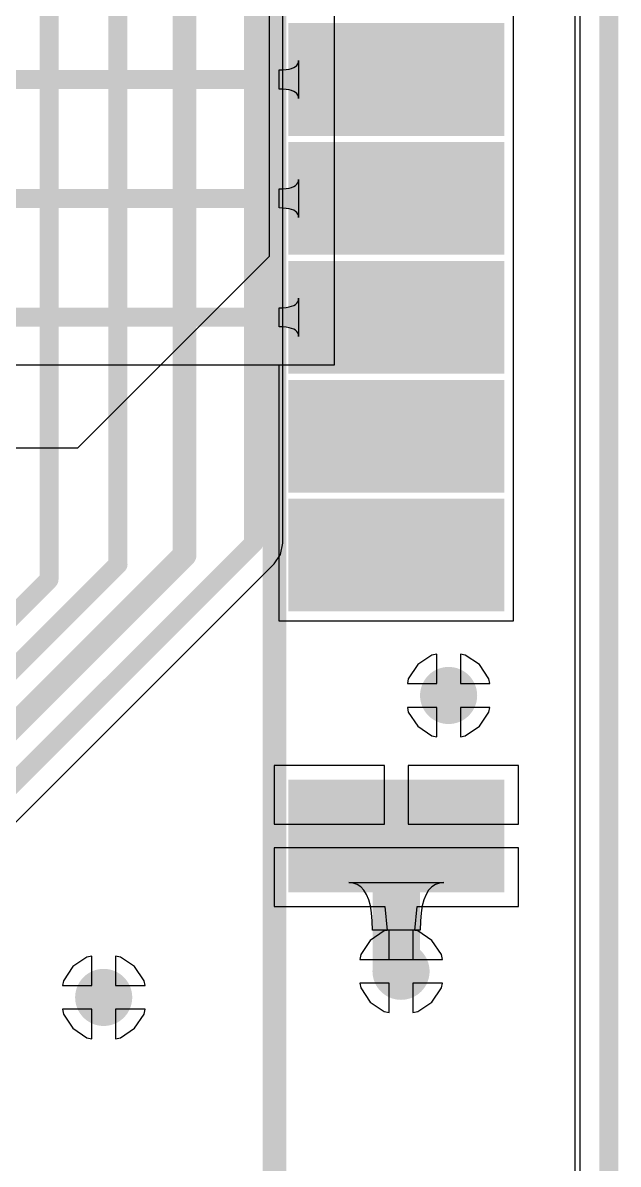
# Model space of a CAD drawing. Header units: millimetres. Extents: x -48 to 118, y -9 to 132.
# Drawn here: x 111.58 to 117.94, y 52.17 to 64.36 of the extents above; entities that cross this region are included whole.
import ezdxf

# ---------------------------------------------------------------- set-up
doc = ezdxf.new("R2010")
doc.units = ezdxf.units.MM
for name, color, linetype in [('BottomLayer', 5, 'Continuous'), ('BottomSolder', 6, 'Continuous'), ('KeepOutLayer', 6, 'Continuous'), ('MultiLayer', 9, 'Continuous'), ('TopLayer', 1, 'Continuous'), ('TopOverlay', 2, 'Continuous'), ('TopPaste', 8, 'Continuous'), ('TopSolder', 216, 'Continuous'), ('ViaHoleLayer', 16, 'Continuous')]:
    doc.layers.add(name, color=color, linetype=linetype)

# ---------------------------------------------------------------- blocks, each defined once
blk = doc.blocks.new('A33_CORE2_52')
at = {"layer": 'TopLayer'}
for points in [[(58.95, -19.55), (61.05, -19.55), (58.95, -18.55), (61.05, -18.55)], [(58.95, -20.82), (61.05, -20.82), (58.95, -19.82), (61.05, -19.82)], [(58.95, -22.09), (61.05, -22.09), (58.95, -21.09), (61.05, -21.09)], [(58.95, -23.36), (61.05, -23.36), (58.95, -22.36), (61.05, -22.36)], [(58.95, -24.63), (61.05, -24.63), (58.95, -23.63), (61.05, -23.63)], [(58.95, -27.63), (61.05, -27.63), (58.95, -26.63), (61.05, -26.63)]]:
    blk.add_solid(points, dxfattribs=at)
at = {"layer": 'TopOverlay', "const_width": 0.254}
blk.add_lwpolyline([(58.7, -30.765), (58.7, 6.635)], dxfattribs=at)
at = {"layer": 'TopPaste'}
for points in [[(58.95, -19.55), (61.05, -19.55), (58.95, -18.55), (61.05, -18.55)], [(58.95, -20.82), (61.05, -20.82), (58.95, -19.82), (61.05, -19.82)], [(58.95, -22.09), (61.05, -22.09), (58.95, -21.09), (61.05, -21.09)], [(58.95, -23.36), (61.05, -23.36), (58.95, -22.36), (61.05, -22.36)], [(58.95, -24.63), (61.05, -24.63), (58.95, -23.63), (61.05, -23.63)], [(58.95, -27.63), (61.05, -27.63), (58.95, -26.63), (61.05, -26.63)]]:
    blk.add_solid(points, dxfattribs=at)
at = {"layer": 'TopSolder'}
for points in [[(58.848, -19.652), (61.152, -19.652), (58.848, -18.448), (61.152, -18.448)], [(58.848, -20.922), (61.152, -20.922), (58.848, -19.718), (61.152, -19.718)], [(58.848, -22.192), (61.152, -22.192), (58.848, -20.988), (61.152, -20.988)], [(58.848, -23.462), (61.152, -23.462), (58.848, -22.258), (61.152, -22.258)], [(58.848, -24.732), (61.152, -24.732), (58.848, -23.528), (61.152, -23.528)], [(58.848, -27.732), (61.152, -27.732), (58.848, -26.528), (61.152, -26.528)]]:
    blk.add_solid(points, dxfattribs=at)

msp = doc.modelspace()

# ---------------------------------------------------------------- linework, layer by layer
at = {"layer": 'BottomLayer'}
for p, q in [((117.53, 82.42), (117.53, 48.299)), ((117.475, 82.355), (117.475, 48.397)), ((114.212, 71.081), (114.212, 61.863)), ((114.357, 58.801), (114.357, 68.568)), ((114.357, 58.801), (114.357, 68.568)), ((114.212, 61.863), (112.166, 59.817)), ((112.166, 59.817), (104.927, 59.817)), ((114.333, 58.682), (114.357, 58.801)), ((114.333, 58.682), (114.357, 58.801)), ((114.266, 58.581), (114.333, 58.682)), ((114.266, 58.581), (114.333, 58.682)), ((105.833, 50.148), (114.266, 58.581)), ((105.833, 50.148), (114.266, 58.581)), ((115.95, 57.606), (115.799, 57.505)), ((115.95, 57.606), (115.799, 57.505)), ((116.002, 57.616), (115.95, 57.606)), ((116.002, 57.616), (115.95, 57.606)), ((116.002, 57.302), (116.002, 57.616)), ((116.002, 57.302), (116.002, 57.616)), ((116.307, 57.606), (116.256, 57.616)), ((116.256, 57.616), (116.256, 57.302)), ((116.307, 57.606), (116.256, 57.616)), ((116.256, 57.616), (116.256, 57.302)), ((116.458, 57.505), (116.307, 57.606)), ((116.458, 57.505), (116.307, 57.606)), ((115.799, 57.505), (115.698, 57.354)), ((115.799, 57.505), (115.698, 57.354)), ((116.559, 57.354), (116.458, 57.505)), ((116.559, 57.354), (116.458, 57.505)), ((115.698, 57.354), (115.688, 57.302)), ((115.698, 57.354), (115.688, 57.302)), ((115.688, 57.302), (116.002, 57.302)), ((115.688, 57.302), (116.002, 57.302)), ((116.256, 57.302), (116.57, 57.302)), ((116.256, 57.302), (116.57, 57.302)), ((116.57, 57.302), (116.559, 57.354)), ((116.57, 57.302), (116.559, 57.354)), ((116.002, 57.048), (115.688, 57.048)), ((115.688, 57.048), (115.698, 56.997)), ((116.002, 57.048), (115.688, 57.048)), ((115.688, 57.048), (115.698, 56.997)), ((115.698, 56.997), (115.799, 56.846)), ((115.698, 56.997), (115.799, 56.846)), ((116.002, 56.735), (116.002, 57.048)), ((116.002, 56.735), (116.002, 57.048)), ((116.57, 57.048), (116.256, 57.048)), ((116.256, 57.048), (116.256, 56.735)), ((116.57, 57.048), (116.256, 57.048)), ((116.256, 57.048), (116.256, 56.735)), ((116.458, 56.846), (116.559, 56.997)), ((116.458, 56.846), (116.559, 56.997)), ((116.559, 56.997), (116.57, 57.048)), ((116.559, 56.997), (116.57, 57.048)), ((115.799, 56.846), (115.95, 56.745)), ((115.799, 56.846), (115.95, 56.745)), ((116.307, 56.745), (116.458, 56.846)), ((116.307, 56.745), (116.458, 56.846)), ((115.95, 56.745), (116.002, 56.735)), ((115.95, 56.745), (116.002, 56.735)), ((116.256, 56.735), (116.307, 56.745)), ((116.256, 56.735), (116.307, 56.745)), ((115.442, 54.66), (115.291, 54.559)), ((115.442, 54.66), (115.291, 54.559)), ((115.494, 54.67), (115.442, 54.66)), ((115.494, 54.67), (115.442, 54.66)), ((115.494, 54.356), (115.494, 54.67)), ((115.494, 54.356), (115.494, 54.67)), ((115.799, 54.66), (115.748, 54.67)), ((115.748, 54.67), (115.748, 54.356)), ((115.799, 54.66), (115.748, 54.67)), ((115.748, 54.67), (115.748, 54.356)), ((115.95, 54.559), (115.799, 54.66)), ((115.95, 54.559), (115.799, 54.66)), ((115.291, 54.559), (115.19, 54.407)), ((115.291, 54.559), (115.19, 54.407)), ((116.051, 54.407), (115.95, 54.559)), ((116.051, 54.407), (115.95, 54.559)), ((112.267, 54.38), (112.116, 54.279)), ((112.267, 54.38), (112.116, 54.279)), ((112.319, 54.39), (112.267, 54.38)), ((112.319, 54.39), (112.267, 54.38)), ((112.319, 54.077), (112.319, 54.39)), ((112.319, 54.077), (112.319, 54.39)), ((112.624, 54.38), (112.573, 54.39)), ((112.573, 54.39), (112.573, 54.077)), ((112.624, 54.38), (112.573, 54.39)), ((112.573, 54.39), (112.573, 54.077)), ((112.775, 54.279), (112.624, 54.38)), ((112.775, 54.279), (112.624, 54.38)), ((115.19, 54.407), (115.18, 54.356)), ((115.19, 54.407), (115.18, 54.356)), ((116.062, 54.356), (116.051, 54.407)), ((116.062, 54.356), (116.051, 54.407)), ((112.116, 54.279), (112.015, 54.128)), ((112.116, 54.279), (112.015, 54.128)), ((112.876, 54.128), (112.775, 54.279)), ((112.876, 54.128), (112.775, 54.279)), ((115.18, 54.356), (115.494, 54.356)), ((115.18, 54.356), (115.494, 54.356)), ((115.748, 54.356), (116.062, 54.356)), ((115.748, 54.356), (116.062, 54.356)), ((112.015, 54.128), (112.005, 54.077)), ((112.015, 54.128), (112.005, 54.077)), ((112.887, 54.077), (112.876, 54.128)), ((112.887, 54.077), (112.876, 54.128)), ((112.005, 54.077), (112.319, 54.077)), ((112.005, 54.077), (112.319, 54.077)), ((112.573, 54.077), (112.887, 54.077)), ((112.573, 54.077), (112.887, 54.077)), ((115.494, 54.102), (115.18, 54.102)), ((115.18, 54.102), (115.19, 54.051)), ((115.494, 54.102), (115.18, 54.102)), ((115.18, 54.102), (115.19, 54.051)), ((115.19, 54.051), (115.291, 53.899)), ((115.19, 54.051), (115.291, 53.899)), ((115.494, 53.788), (115.494, 54.102)), ((115.494, 53.788), (115.494, 54.102)), ((116.062, 54.102), (115.748, 54.102)), ((115.748, 54.102), (115.748, 53.788)), ((116.062, 54.102), (115.748, 54.102)), ((115.748, 54.102), (115.748, 53.788)), ((115.95, 53.899), (116.051, 54.051)), ((115.95, 53.899), (116.051, 54.051)), ((116.051, 54.051), (116.062, 54.102)), ((116.051, 54.051), (116.062, 54.102)), ((115.291, 53.899), (115.442, 53.798)), ((115.291, 53.899), (115.442, 53.798)), ((115.799, 53.798), (115.95, 53.899)), ((115.799, 53.798), (115.95, 53.899)), ((112.319, 53.823), (112.005, 53.823)), ((112.005, 53.823), (112.015, 53.771)), ((112.319, 53.823), (112.005, 53.823)), ((112.005, 53.823), (112.015, 53.771)), ((112.015, 53.771), (112.116, 53.62)), ((112.015, 53.771), (112.116, 53.62)), ((112.319, 53.509), (112.319, 53.823)), ((112.319, 53.509), (112.319, 53.823)), ((112.887, 53.823), (112.573, 53.823)), ((112.573, 53.823), (112.573, 53.509)), ((112.887, 53.823), (112.573, 53.823)), ((112.573, 53.823), (112.573, 53.509)), ((112.775, 53.62), (112.876, 53.771)), ((112.775, 53.62), (112.876, 53.771)), ((112.876, 53.771), (112.887, 53.823)), ((112.876, 53.771), (112.887, 53.823)), ((115.442, 53.798), (115.494, 53.788)), ((115.442, 53.798), (115.494, 53.788)), ((115.748, 53.788), (115.799, 53.798)), ((115.748, 53.788), (115.799, 53.798)), ((112.116, 53.62), (112.267, 53.519)), ((112.116, 53.62), (112.267, 53.519)), ((112.267, 53.519), (112.319, 53.509)), ((112.267, 53.519), (112.319, 53.509)), ((112.573, 53.509), (112.624, 53.519)), ((112.573, 53.509), (112.624, 53.519)), ((112.624, 53.519), (112.775, 53.62)), ((112.624, 53.519), (112.775, 53.62))]:
    msp.add_line(p, q, dxfattribs=at)
for points, const_width in [([(114.046, 58.801), (114.046, 68.834)], 0.203), ([(112.598, 58.575), (112.598, 68.656)], 0.203), ([(113.309, 58.675), (113.309, 67.564)], 0.254), ([(111.862, 58.413), (111.862, 66.294)], 0.203), ([(105.613, 50.368), (114.046, 58.801)], 0.203), ([(105.663, 51.029), (113.309, 58.675)], 0.254), ([(105.484, 51.46), (112.598, 58.575)], 0.203), ([(105.316, 51.867), (111.862, 58.413)], 0.203)]:
    msp.add_lwpolyline(points, dxfattribs=dict(at, const_width=const_width))
for points, const_width in [([(113.995, 58.801, 1), (114.097, 58.801, 1)], 0.102), ([(113.995, 58.801, 1), (114.097, 58.801, 1)], 0.102), ([(113.246, 58.675, 1), (113.373, 58.675, 1)], 0.127), ([(113.246, 58.675, 1), (113.373, 58.675, 1)], 0.127), ([(112.547, 58.575, 1), (112.649, 58.575, 1)], 0.102), ([(112.547, 58.575, 1), (112.649, 58.575, 1)], 0.102), ([(111.811, 58.413, 1), (111.912, 58.413, 1)], 0.102), ([(111.811, 58.413, 1), (111.912, 58.413, 1)], 0.102), ([(116.027, 57.175, 1), (116.23, 57.175, 1)], 0.203), ([(115.519, 54.229, 1), (115.722, 54.229, 1)], 0.203), ([(112.344, 53.95, 1), (112.547, 53.95, 1)], 0.203)]:
    msp.add_lwpolyline(points, format="xyb", close=True, dxfattribs=dict(at, const_width=const_width))
at = {"layer": 'BottomSolder', "const_width": 0.305}
for points in [[(115.976, 57.175, 1), (116.281, 57.175, 1)], [(115.468, 54.229, 1), (115.773, 54.229, 1)], [(112.293, 53.95, 1), (112.598, 53.95, 1)]]:
    msp.add_lwpolyline(points, format="xyb", close=True, dxfattribs=at)
at = {"layer": 'KeepOutLayer', "const_width": 0.2}
msp.add_lwpolyline([(117.839, 45.085), (117.839, 98.806)], dxfattribs=at)
at = {"layer": 'MultiLayer', "const_width": 0.203}
for points in [[(116.027, 57.175, 1), (116.23, 57.175, 1)], [(115.519, 54.229, 1), (115.722, 54.229, 1)], [(112.344, 53.95, 1), (112.547, 53.95, 1)]]:
    msp.add_lwpolyline(points, format="xyb", close=True, dxfattribs=at)
at = {"layer": 'TopLayer'}
for p, q in [((117.53, 82.42), (117.53, 48.299)), ((114.91, 60.706), (114.91, 65.634)), ((116.823, 64.321), (116.823, 65.591)), ((116.823, 63.051), (116.823, 64.321)), ((114.452, 63.872), (114.475, 63.881)), ((114.475, 63.881), (114.493, 63.892)), ((114.493, 63.892), (114.508, 63.905)), ((114.508, 63.905), (114.518, 63.921)), ((114.518, 63.921), (114.524, 63.938)), ((114.524, 63.938), (114.526, 63.957)), ((114.526, 63.957), (114.526, 63.551)), ((114.32, 63.856), (114.359, 63.857)), ((114.32, 63.652), (114.32, 63.856)), ((114.359, 63.857), (114.394, 63.86)), ((114.394, 63.86), (114.425, 63.865)), ((114.425, 63.865), (114.452, 63.872)), ((114.359, 63.651), (114.32, 63.652)), ((114.394, 63.648), (114.359, 63.651)), ((114.425, 63.643), (114.394, 63.648)), ((114.452, 63.636), (114.425, 63.643)), ((114.475, 63.627), (114.452, 63.636)), ((114.493, 63.616), (114.475, 63.627)), ((114.508, 63.603), (114.493, 63.616)), ((114.518, 63.587), (114.508, 63.603)), ((114.524, 63.57), (114.518, 63.587)), ((114.526, 63.551), (114.524, 63.57)), ((116.823, 61.781), (116.823, 63.051)), ((114.518, 62.651), (114.524, 62.668)), ((114.524, 62.668), (114.526, 62.687)), ((114.526, 62.687), (114.526, 62.281)), ((114.32, 62.586), (114.359, 62.587)), ((114.32, 62.382), (114.32, 62.586)), ((114.359, 62.587), (114.394, 62.59)), ((114.394, 62.59), (114.425, 62.595)), ((114.425, 62.595), (114.452, 62.602)), ((114.452, 62.602), (114.475, 62.611)), ((114.475, 62.611), (114.493, 62.622)), ((114.493, 62.622), (114.508, 62.635)), ((114.508, 62.635), (114.518, 62.651)), ((114.359, 62.381), (114.32, 62.382)), ((114.394, 62.378), (114.359, 62.381)), ((114.425, 62.373), (114.394, 62.378)), ((114.452, 62.366), (114.425, 62.373)), ((114.475, 62.357), (114.452, 62.366)), ((114.493, 62.346), (114.475, 62.357)), ((114.508, 62.333), (114.493, 62.346)), ((114.518, 62.317), (114.508, 62.333)), ((114.524, 62.3), (114.518, 62.317)), ((114.526, 62.281), (114.524, 62.3)), ((116.823, 60.511), (116.823, 61.781)), ((114.359, 61.317), (114.394, 61.32)), ((114.394, 61.32), (114.425, 61.325)), ((114.425, 61.325), (114.452, 61.332)), ((114.452, 61.332), (114.475, 61.341)), ((114.475, 61.341), (114.493, 61.352)), ((114.493, 61.352), (114.508, 61.365)), ((114.508, 61.365), (114.518, 61.381)), ((114.518, 61.381), (114.524, 61.398)), ((114.524, 61.398), (114.526, 61.417)), ((114.526, 61.417), (114.526, 61.011)), ((114.32, 61.316), (114.359, 61.317)), ((114.32, 61.112), (114.32, 61.316)), ((114.359, 61.111), (114.32, 61.112)), ((114.394, 61.108), (114.359, 61.111)), ((114.425, 61.103), (114.394, 61.108)), ((114.452, 61.096), (114.425, 61.103)), ((114.475, 61.087), (114.452, 61.096)), ((114.493, 61.076), (114.475, 61.087)), ((114.508, 61.063), (114.493, 61.076)), ((114.518, 61.047), (114.508, 61.063)), ((114.524, 61.03), (114.518, 61.047)), ((114.526, 61.011), (114.524, 61.03)), ((107.315, 60.706), (114.91, 60.706)), ((107.315, 60.706), (114.317, 60.706)), ((114.317, 60.706), (114.317, 59.241)), ((116.823, 59.241), (116.823, 60.511)), ((114.317, 59.241), (114.317, 57.971)), ((116.823, 57.971), (116.823, 59.241)), ((114.317, 57.971), (116.823, 57.971)), ((115.95, 57.606), (115.799, 57.505)), ((116.002, 57.616), (115.95, 57.606)), ((116.002, 57.302), (116.002, 57.616)), ((116.307, 57.606), (116.256, 57.616)), ((116.256, 57.616), (116.256, 57.302)), ((116.458, 57.505), (116.307, 57.606)), ((115.799, 57.505), (115.698, 57.354)), ((116.559, 57.354), (116.458, 57.505)), ((115.698, 57.354), (115.688, 57.302)), ((115.688, 57.302), (116.002, 57.302)), ((116.256, 57.302), (116.57, 57.302)), ((116.57, 57.302), (116.559, 57.354)), ((116.002, 57.048), (115.688, 57.048)), ((115.688, 57.048), (115.698, 56.997)), ((115.698, 56.997), (115.799, 56.846)), ((116.002, 56.735), (116.002, 57.048)), ((116.57, 57.048), (116.256, 57.048)), ((116.256, 57.048), (116.256, 56.735)), ((116.458, 56.846), (116.559, 56.997)), ((116.559, 56.997), (116.57, 57.048)), ((115.799, 56.846), (115.95, 56.745)), ((116.307, 56.745), (116.458, 56.846)), ((115.95, 56.745), (116.002, 56.735)), ((116.256, 56.735), (116.307, 56.745)), ((115.443, 56.428), (114.266, 56.428)), ((114.266, 56.428), (114.266, 55.801)), ((115.443, 55.801), (115.443, 56.428)), ((116.874, 56.428), (115.697, 56.428)), ((115.697, 56.428), (115.697, 55.801)), ((116.874, 55.801), (116.874, 56.428)), ((114.266, 55.801), (115.443, 55.801)), ((115.697, 55.801), (116.874, 55.801)), ((116.874, 55.547), (114.266, 55.547)), ((114.266, 55.547), (114.266, 54.92)), ((116.874, 54.92), (116.874, 55.547)), ((115.11, 55.172), (115.062, 55.177)), ((115.062, 55.177), (116.078, 55.177)), ((115.153, 55.157), (115.11, 55.172)), ((115.192, 55.131), (115.153, 55.157)), ((115.225, 55.096), (115.192, 55.131)), ((115.948, 55.131), (115.915, 55.096)), ((115.987, 55.157), (115.948, 55.131)), ((116.03, 55.172), (115.987, 55.157)), ((116.078, 55.177), (116.03, 55.172)), ((115.252, 55.05), (115.225, 55.096)), ((115.275, 54.994), (115.252, 55.05)), ((115.293, 54.928), (115.275, 54.994)), ((115.865, 54.994), (115.847, 54.928)), ((115.888, 55.05), (115.865, 54.994)), ((115.915, 55.096), (115.888, 55.05)), ((114.266, 54.92), (115.449, 54.92)), ((115.306, 54.852), (115.293, 54.928)), ((115.449, 54.92), (115.474, 54.666)), ((115.767, 54.666), (115.792, 54.92)), ((115.792, 54.92), (116.874, 54.92)), ((115.847, 54.928), (115.834, 54.852)), ((115.313, 54.766), (115.306, 54.852)), ((115.316, 54.669), (115.313, 54.766)), ((115.827, 54.766), (115.824, 54.669)), ((115.834, 54.852), (115.827, 54.766)), ((115.442, 54.66), (115.291, 54.559)), ((115.824, 54.669), (115.316, 54.669)), ((115.474, 54.666), (115.442, 54.66)), ((115.799, 54.66), (115.767, 54.666)), ((115.95, 54.559), (115.799, 54.66)), ((115.291, 54.559), (115.19, 54.407)), ((116.051, 54.407), (115.95, 54.559)), ((112.267, 54.38), (112.116, 54.279)), ((112.319, 54.39), (112.267, 54.38)), ((112.319, 54.077), (112.319, 54.39)), ((112.624, 54.38), (112.573, 54.39)), ((112.573, 54.39), (112.573, 54.077)), ((112.775, 54.279), (112.624, 54.38)), ((115.19, 54.407), (115.18, 54.356)), ((116.062, 54.356), (116.051, 54.407)), ((112.116, 54.279), (112.015, 54.128)), ((112.876, 54.128), (112.775, 54.279)), ((115.18, 54.356), (116.062, 54.356)), ((112.015, 54.128), (112.005, 54.077)), ((112.887, 54.077), (112.876, 54.128)), ((112.005, 54.077), (112.319, 54.077)), ((112.573, 54.077), (112.887, 54.077)), ((115.494, 54.102), (115.18, 54.102)), ((115.18, 54.102), (115.19, 54.051)), ((115.19, 54.051), (115.291, 53.899)), ((115.494, 53.788), (115.494, 54.102)), ((116.062, 54.102), (115.748, 54.102)), ((115.748, 54.102), (115.748, 53.788)), ((115.95, 53.899), (116.051, 54.051)), ((116.051, 54.051), (116.062, 54.102)), ((115.291, 53.899), (115.442, 53.798)), ((115.799, 53.798), (115.95, 53.899)), ((112.319, 53.823), (112.005, 53.823)), ((112.005, 53.823), (112.015, 53.771)), ((112.015, 53.771), (112.116, 53.62)), ((112.319, 53.509), (112.319, 53.823)), ((112.887, 53.823), (112.573, 53.823)), ((112.573, 53.823), (112.573, 53.509)), ((112.775, 53.62), (112.876, 53.771)), ((112.876, 53.771), (112.887, 53.823)), ((115.442, 53.798), (115.494, 53.788)), ((115.748, 53.788), (115.799, 53.798)), ((112.116, 53.62), (112.267, 53.519)), ((112.267, 53.519), (112.319, 53.509)), ((112.573, 53.509), (112.624, 53.519)), ((112.624, 53.519), (112.775, 53.62))]:
    msp.add_line(p, q, dxfattribs=at)
for points, const_width in [([(105.359, 63.754), (115.57, 63.754)], 0.203), ([(108.763, 62.484), (115.57, 62.484)], 0.203), ([(110.668, 61.214), (115.57, 61.214)], 0.203), ([(115.57, 54.28), (115.57, 55.674)], 0.508), ([(115.57, 54.28), (115.621, 54.229)], 0.508)]:
    msp.add_lwpolyline(points, dxfattribs=dict(at, const_width=const_width))
for points, const_width in [([(115.519, 63.754, 1), (115.621, 63.754, 1)], 0.102), ([(115.519, 62.484, 1), (115.621, 62.484, 1)], 0.102), ([(115.519, 61.214, 1), (115.621, 61.214, 1)], 0.102), ([(116.027, 57.175, 1), (116.23, 57.175, 1)], 0.203), ([(115.443, 55.674, 1), (115.697, 55.674, 1)], 0.254), ([(115.443, 54.28, 1), (115.697, 54.28, 1)], 0.254), ([(115.443, 54.28, 1), (115.697, 54.28, 1)], 0.254), ([(115.494, 54.229, 1), (115.748, 54.229, 1)], 0.254), ([(115.519, 54.229, 1), (115.722, 54.229, 1)], 0.203), ([(112.344, 53.95, 1), (112.547, 53.95, 1)], 0.203)]:
    msp.add_lwpolyline(points, format="xyb", close=True, dxfattribs=dict(at, const_width=const_width))
at = {"layer": 'TopSolder', "const_width": 0.305}
for points in [[(115.976, 57.175, 1), (116.281, 57.175, 1)], [(115.468, 54.229, 1), (115.773, 54.229, 1)], [(112.293, 53.95, 1), (112.598, 53.95, 1)]]:
    msp.add_lwpolyline(points, format="xyb", close=True, dxfattribs=at)
at = {"layer": 'ViaHoleLayer', "const_width": 0.102}
for points in [[(116.078, 57.175, 1), (116.18, 57.175, 1)], [(115.57, 54.229, 1), (115.672, 54.229, 1)], [(112.395, 53.95, 1), (112.497, 53.95, 1)]]:
    msp.add_lwpolyline(points, format="xyb", close=True, dxfattribs=at)

# ---------------------------------------------------------------- block references
msp.add_blockref('A33_CORE2_52', (55.57, 82.804))

doc.saveas('drawing.dxf')
